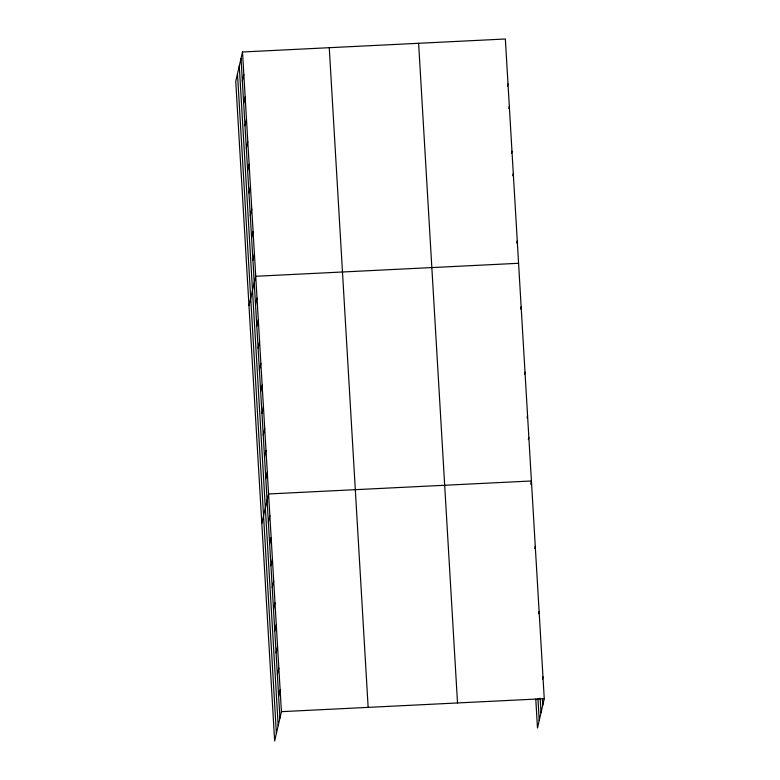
<?xml version="1.0" encoding="UTF-8"?>
<svg xmlns="http://www.w3.org/2000/svg" width="780" height="780" viewBox="0 0 780 780"><rect width="100%" height="100%" fill="white"/><g stroke="black" fill="none" stroke-linecap="round" stroke-linejoin="round"><path stroke-width="1.17" d="M242.512 51.987L235.745 81.335L274.648 741L281.414 711.662L242.512 51.987L505.352 39L544.255 698.666L537.488 728.013L535.772 698.987M242.346 80.896L243.838 74.422M243.662 103.321L245.164 96.847M244.988 125.746L246.48 119.272M246.314 148.18L247.806 141.707M247.63 170.605L249.132 164.131M248.957 193.03L250.448 186.566M250.282 215.465L251.774 208.991M251.599 237.89L253.1 231.416M252.925 260.325L254.416 253.851M248.966 305.623L255.743 276.276L518.583 263.289M255.528 304.522L257.029 298.048M256.815 326.284L258.307 319.819M258.102 348.055L259.594 341.581M259.379 369.827L260.881 363.353M260.666 391.599L262.158 385.125M261.953 413.361L263.445 406.887M263.231 435.133L264.732 428.659M264.517 456.904L266.009 450.43M265.805 478.666L267.296 472.202M261.807 523.312L268.583 493.964L531.424 480.977L530.673 484.214M268.369 522.21L269.86 515.736M269.656 543.982L271.148 537.508M270.933 565.744L272.435 559.279M272.22 587.515L273.712 581.042M273.507 609.287L274.999 602.813M274.784 631.059L276.286 624.585M276.071 652.821L277.563 646.347M277.358 674.593L278.85 668.119M278.635 696.365L280.137 689.89M507.507 86.014L508.004 83.86M508.823 108.439L509.32 106.285M511.475 153.299L511.973 151.144M512.792 175.734L513.289 173.57M516.76 243.019L517.257 240.854M520.65 308.987L521.147 306.823M524.501 374.293L524.999 372.128M527.075 417.827L527.572 415.672M528.352 439.598L528.85 437.444M534.778 548.447L535.275 546.283M538.629 613.753L539.126 611.588M542.48 679.058L542.977 676.904M281.414 711.662L544.255 698.666M542.402 699.094L542.763 705.139M540.169 698.178L541.018 712.686M537.947 698.695L539.224 720.466M418.616 43.29L457.519 702.956M329.257 47.707L368.15 707.372M241.02 58.461L279.923 718.126M239.275 66.008L278.177 725.673M237.481 73.788L276.383 733.453"/></g></svg>
